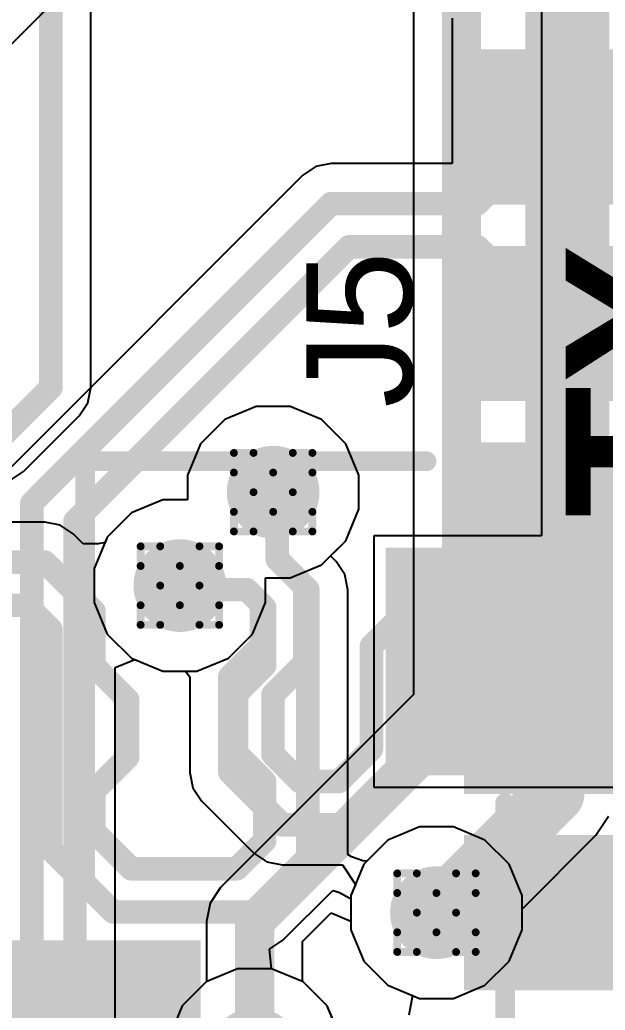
# Model space of a CAD drawing. Header units: inches. Extents: x -6 to 328, y -6 to 90.
# Drawn here: x 31.29 to 35.08, y 7.92 to 14.32 of the extents above; entities that cross this region are included whole.
import ezdxf

# ---------------------------------------------------------------- set-up
doc = ezdxf.new("R2010")
doc.units = ezdxf.units.IN
for name, color, linetype in [('Bottom Layer', 5, 'Continuous'), ('Bottom Paste', 16, 'Continuous'), ('Bottom Solder', 6, 'Continuous'), ('Drill Drawing', 1, 'Continuous'), ('GND', 76, 'Continuous'), ('PWR', 16, 'Continuous'), ('Top Layer', 1, 'Continuous'), ('Top Overlay', 2, 'Continuous'), ('Top Paste', 8, 'Continuous'), ('Top Solder', 216, 'Continuous'), ('Via Holes', 16, 'Continuous')]:
    doc.layers.add(name, color=color, linetype=linetype)
doc.styles.add('Arial', font='', dxfattribs={"height": 0.2})
doc.styles.add('Arial_Bold', font='', dxfattribs={"height": 0.2})
doc.styles.get('Arial').set_extended_font_data('Arial')
doc.styles.get('Arial_Bold').set_extended_font_data('Arial', bold=True)

# ---------------------------------------------------------------- blocks, each defined once
blk = doc.blocks.new('M55_7013242R_B_49')
at = {"layer": 'Bottom Layer'}
for points in [[(1.50499953, 3.29999975), (2.30500047, 3.29999975), (2.30500047, 2.19999941), (1.50499953, 2.19999941)], [(2.77499953, 3.29999975), (3.57500047, 3.29999975), (3.57500047, 2.19999941), (2.77499953, 2.19999941)], [(4.04499953, 3.29999975), (4.84500047, 3.29999975), (4.84500047, 2.19999941), (4.04499953, 2.19999941)], [(5.31499953, 3.29999975), (6.115000469999999, 3.29999975), (6.115000469999999, 2.19999941), (5.31499953, 2.19999941)], [(6.58499953, 3.29999975), (7.385000469999999, 3.29999975), (7.385000469999999, 2.19999941), (6.58499953, 2.19999941)]]:
    blk.add_hatch(color=5, dxfattribs=at).paths.add_polyline_path(points)
at = {"layer": 'Bottom Paste'}
for points in [[(1.50499953, 3.29999975), (2.30500047, 3.29999975), (2.30500047, 2.19999941), (1.50499953, 2.19999941)], [(2.77499953, 3.29999975), (3.57500047, 3.29999975), (3.57500047, 2.19999941), (2.77499953, 2.19999941)], [(4.04499953, 3.29999975), (4.84500047, 3.29999975), (4.84500047, 2.19999941), (4.04499953, 2.19999941)], [(5.31499953, 3.29999975), (6.115000469999999, 3.29999975), (6.115000469999999, 2.19999941), (5.31499953, 2.19999941)], [(6.58499953, 3.29999975), (7.385000469999999, 3.29999975), (7.385000469999999, 2.19999941), (6.58499953, 2.19999941)]]:
    blk.add_hatch(color=16, dxfattribs=at).paths.add_polyline_path(points)
at = {"layer": 'Bottom Solder'}
for points in [[(1.40339953, 3.401599749999999), (2.40660047, 3.401599749999999), (2.40660047, 2.09839941), (1.40339953, 2.09839941)], [(2.67339953, 3.401599749999999), (3.676600469999999, 3.401599749999999), (3.676600469999999, 2.09839941), (2.67339953, 2.09839941)], [(3.94339953, 3.401599749999999), (4.94660047, 3.401599749999999), (4.94660047, 2.09839941), (3.94339953, 2.09839941)], [(5.213399529999999, 3.401599749999999), (6.216600469999999, 3.401599749999999), (6.216600469999999, 2.09839941), (5.213399529999999, 2.09839941)], [(6.48339953, 3.401599749999999), (7.486600469999999, 3.401599749999999), (7.486600469999999, 2.09839941), (6.48339953, 2.09839941)]]:
    blk.add_hatch(color=6, dxfattribs=at).paths.add_polyline_path(points)
blk = doc.blocks.new('HDR1X3_SMD_50')
at = {"layer": 'Top Layer'}
for points in [[(-3.175, 2.90000182), (-1.905, 2.90000182), (-1.905, 0.7000011399999999), (-3.175, 0.7000011399999999)], [(-0.635, -0.6999985999999999), (0.635, -0.6999985999999999), (0.635, -2.89999928), (-0.635, -2.89999928)]]:
    blk.add_hatch(color=1, dxfattribs=at).paths.add_polyline_path(points)
at = {"layer": 'Top Paste'}
for points in [[(-3.175, 2.90000182), (-1.905, 2.90000182), (-1.905, 0.7000011399999999), (-3.175, 0.7000011399999999)], [(-0.635, -0.6999985999999999), (0.635, -0.6999985999999999), (0.635, -2.89999928), (-0.635, -2.89999928)]]:
    blk.add_hatch(color=8, dxfattribs=at).paths.add_polyline_path(points)
at = {"layer": 'Top Solder'}
for points in [[(-3.2766, 3.00160182), (-1.8034, 3.00160182), (-1.8034, 0.59840114), (-3.2766, 0.59840114)], [(-0.7366, -0.5983986), (0.7366, -0.5983986), (0.7366, -3.00159928), (-0.7366, -3.00159928)]]:
    blk.add_hatch(color=216, dxfattribs=at).paths.add_polyline_path(points)
at = {"layer": 'Top Overlay', "const_width": 0.127}
for points in [[(1.524, 1.3716), (-1.6256, 1.3716)], [(-3.835399999999999, -1.3462), (-3.835399999999999, 0.8636)], [(-1.0922, -1.3462), (-3.835399999999999, -1.3462)]]:
    blk.add_lwpolyline(points, dxfattribs=at)
at = {"layer": 'Top Overlay', "const_width": 0.0635}
for points in [[(-1.65735, 1.3716, 1), (-1.59385, 1.3716, 1)], [(-3.86715, 0.8636, 1), (-3.80365, 0.8636, 1)], [(-3.86715, -1.3462, 1), (-3.80365, -1.3462, 1)], [(-3.86715, -1.3462, 1), (-3.80365, -1.3462, 1)], [(-1.12395, -1.3462, 1), (-1.06045, -1.3462, 1)]]:
    blk.add_lwpolyline(points, format="xyb", close=True, dxfattribs=at)

msp = doc.modelspace()

# ---------------------------------------------------------------- hatches: boundary and pattern name
at = {"layer": 'Bottom Layer'}
h = msp.add_hatch(color=5, dxfattribs=at)
edge = h.paths.add_edge_path()
edge.add_arc((32.9325859, 11.2672368), 0.2999994, 0, 360)
h = msp.add_hatch(color=5, dxfattribs=at)
edge = h.paths.add_edge_path()
edge.add_arc((32.32871868, 10.66336958), 0.2999994, 0, 360)
h = msp.add_hatch(color=5, dxfattribs=at)
edge = h.paths.add_edge_path()
edge.add_arc((33.98935544, 8.548497), 0.2999994, 0, 360)
h = msp.add_hatch(color=5, dxfattribs=at)
edge = h.paths.add_edge_path()
edge.add_arc((32.81248454, 7.63222502), 0.2999994, 0, 360)
at = {"layer": 'GND'}
h = msp.add_hatch(color=76, dxfattribs=at)
edge = h.paths.add_edge_path()
edge.add_arc((32.9325859, 11.2672368), 0.2999994, 0, 360)
h = msp.add_hatch(color=76, dxfattribs=at)
edge = h.paths.add_edge_path()
edge.add_arc((32.32871868, 10.66336958), 0.2999994, 0, 360)
h = msp.add_hatch(color=76, dxfattribs=at)
edge = h.paths.add_edge_path()
edge.add_arc((33.98935544, 8.548497), 0.2999994, 0, 360)
h = msp.add_hatch(color=76, dxfattribs=at)
edge = h.paths.add_edge_path()
edge.add_arc((32.81248454, 7.63222502), 0.2999994, 0, 360)
at = {"layer": 'PWR'}
h = msp.add_hatch(color=16, dxfattribs=at)
edge = h.paths.add_edge_path()
edge.add_arc((32.9325859, 11.2672368), 0.2999994, 0, 360)
h = msp.add_hatch(color=16, dxfattribs=at)
edge = h.paths.add_edge_path()
edge.add_arc((32.32871868, 10.66336958), 0.2999994, 0, 360)
h = msp.add_hatch(color=16, dxfattribs=at)
edge = h.paths.add_edge_path()
edge.add_arc((33.98935544, 8.548497), 0.2999994, 0, 360)
h = msp.add_hatch(color=16, dxfattribs=at)
edge = h.paths.add_edge_path()
edge.add_arc((32.81248454, 7.63222502), 0.2999994, 0, 360)
at = {"layer": 'Top Layer'}
h = msp.add_hatch(color=1, dxfattribs=at)
edge = h.paths.add_edge_path()
edge.add_arc((32.9325859, 11.2672368), 0.2999994, 0, 360)
h = msp.add_hatch(color=1, dxfattribs=at)
edge = h.paths.add_edge_path()
edge.add_arc((32.32871868, 10.66336958), 0.2999994, 0, 360)
h = msp.add_hatch(color=1, dxfattribs=at)
edge = h.paths.add_edge_path()
edge.add_arc((33.98935544, 8.548497), 0.2999994, 0, 360)
h = msp.add_hatch(color=1, dxfattribs=at)
edge = h.paths.add_edge_path()
edge.add_arc((32.81248454, 7.63222502), 0.2999994, 0, 360)
at = {"layer": 'Via Holes'}
h = msp.add_hatch(color=7, dxfattribs=at)
edge = h.paths.add_edge_path()
edge.add_arc((32.9325859, 11.2672368), 0.1499997, 0, 360)
h = msp.add_hatch(color=7, dxfattribs=at)
edge = h.paths.add_edge_path()
edge.add_arc((32.32871868, 10.66336958), 0.1499997, 0, 360)
h = msp.add_hatch(color=7, dxfattribs=at)
edge = h.paths.add_edge_path()
edge.add_arc((33.98935544, 8.548497), 0.1499997, 0, 360)

# ---------------------------------------------------------------- linework, layer by layer
at = {"layer": 'Bottom Layer'}
for p, q in [((31.11128906, 14.03787642), (31.6611381, 14.58772546)), ((34.09118658, 14.33329874), (34.09118404, 14.3206978)), ((34.09118404, 14.3206978), (34.09118404, 14.2062962)), ((34.09118404, 14.2062962), (34.09118658, 14.19369526)), ((34.09118658, 14.19369526), (34.09118658, 13.39217286)), ((33.30752038, 13.39217286), (33.20841466, 13.37245992)), ((34.09118658, 13.39217286), (33.30752038, 13.39217286)), ((33.20841466, 13.37245992), (33.12439654, 13.31632084)), ((33.12439654, 13.31632084), (31.22638662, 11.41831092)), ((31.90943072, 10.13324872), (32.03643072, 10.18479294)), ((32.03643072, 10.18479294), (32.21852078, 10.10937018)), ((31.90943072, 6.5522856), (31.90943072, 10.13324872)), ((32.21852078, 10.10937018), (32.3642355, 10.10937018)), ((32.3642355, 10.10937018), (32.39318388, 10.0740972)), ((32.39318388, 10.0740972), (32.39318388, 9.45530494)), ((32.39318388, 9.45530494), (32.41289681999999, 9.35619922)), ((32.41289681999999, 9.35619922), (32.4690359, 9.2721811)), ((32.4690359, 9.2721811), (32.80761536, 8.93360164)), ((32.80761536, 8.93360164), (32.89163348, 8.87746256)), ((32.89163348, 8.87746256), (32.9907392, 8.85774962)), ((32.9907392, 8.85774962), (33.38034218, 8.85774962)), ((33.38034218, 8.85774962), (33.46520104, 8.730747079999999)), ((33.46520104, 8.730747079999999), (33.43535604, 8.6586949)), ((33.43535604, 8.6586949), (33.43535604, 8.4382991)), ((33.43535604, 8.4382991), (33.51969673999999, 8.23468254)), ((33.51969673999999, 8.23468254), (33.67554098, 8.0788383)), ((32.70228664, 8.186224419999999), (32.49867008, 8.10188372)), ((32.92268244, 8.186224419999999), (32.70228664, 8.186224419999999)), ((33.126299, 8.10188372), (32.92268244, 8.186224419999999)), ((32.49867008, 8.10188372), (32.34282584, 7.94603948)), ((33.28214324, 7.94603948), (33.126299, 8.10188372)), ((33.67554098, 8.0788383), (33.83526126, 8.012678919999999)), ((33.83526126, 8.012678919999999), (33.81000096, 7.88567892)), ((32.34282584, 7.94603948), (32.25848514, 7.742422919999999)), ((33.31352494, 7.870276359999999), (33.28214324, 7.94603948))]:
    msp.add_line(p, q, dxfattribs=at)
for points, const_width in [([(34.34518404, 13.30469526), (34.66898578, 13.628497)], 0.1524), ([(34.66898578, 13.628497), (34.81898547999999, 13.628497)], 0.1524), ([(34.34518404, 13.22247292), (34.34518404, 13.30469526)], 0.1524), ([(34.25590812, 13.133197), (34.34518404, 13.22247292)], 0.1524), ([(31.37105486, 11.19673148), (33.30752038, 13.133197)], 0.1524), ([(33.30752038, 13.133197), (34.25590812, 13.133197)], 0.1524), ([(31.65045486, 11.08100146), (33.4232504, 12.853797)], 0.1524), ([(33.4232504, 12.853797), (34.25590812, 12.853797)], 0.1524), ([(34.25590812, 12.853797), (34.34518404, 12.76452108)], 0.1524), ([(34.34518404, 12.68229874), (34.34518404, 12.76452108)], 0.1524), ([(34.34518404, 12.68229874), (34.66898578, 12.358497)], 0.1524), ([(34.66898578, 12.358497), (34.81898547999999, 12.358497)], 0.1524), ([(32.9325859, 11.2672368), (32.95891808, 11.24090462)], 0.1524), ([(31.37105486, 6.16472986), (31.37105486, 11.19673148)], 0.1524), ([(32.95891808, 10.83460114), (32.95891808, 11.24090462)], 0.1524), ([(31.65045486, 6.28045988), (31.65045486, 11.08100146)], 0.1524), ([(34.34518404, 10.76469526), (34.66898578, 11.088497)], 0.1524), ([(34.66898578, 11.088497), (34.81898547999999, 11.088497)], 0.1524), ([(32.95891808, 10.83460114), (33.13672062, 10.6567986)], 0.1524), ([(34.34518404, 10.68247292), (34.34518404, 10.76469526)], 0.1524), ([(32.32871868, 10.66336958), (32.35505086, 10.6370374)], 0.1524), ([(32.35505086, 10.6370374), (32.7613518, 10.6370374)], 0.1524), ([(32.7613518, 10.6370374), (32.85732062, 10.54106858)], 0.1524), ([(33.13672062, 10.1635306), (33.13672062, 10.6567986)], 0.1524), ([(34.25590812, 10.593197), (34.34518404, 10.68247292)], 0.1524), ([(33.56883558, 10.27263884), (33.88939374, 10.593197)], 0.1524), ([(33.88939374, 10.593197), (34.25590812, 10.593197)], 0.1524), ([(32.85732062, 10.27926062), (32.85732062, 10.54106858)], 0.1524), ([(33.84823558, 10.15690882), (34.00512376, 10.313797)], 0.1524), ([(34.00512376, 10.313797), (34.25590812, 10.313797)], 0.1524), ([(34.25590812, 10.313797), (34.34518404, 10.22452108)], 0.1524), ([(32.65215973999999, 10.07409974), (32.85732062, 10.27926062)], 0.1524), ([(33.56883558, 9.607301080000001), (33.56883558, 10.27263884)], 0.1524), ([(34.34518404, 10.14229874), (34.34518404, 10.22452108)], 0.1524), ([(32.93155974, 9.95836972), (33.13672062, 10.1635306)], 0.1524), ([(33.84823558, 9.49157106), (33.84823558, 10.15690882)], 0.1524), ([(34.34518404, 10.14229874), (34.66898578, 9.818496999999999)], 0.1524), ([(32.65215973999999, 9.45530494), (32.65215973999999, 10.07409974)], 0.1524), ([(32.93155974, 9.571034959999999), (32.93155974, 9.95836972)], 0.1524), ([(34.66898578, 9.818496999999999), (34.81898547999999, 9.818496999999999)], 0.1524), ([(33.35765998, 9.396125479999998), (33.56883558, 9.607301080000001)], 0.1524), ([(32.93155974, 9.571034959999999), (33.10646921999999, 9.396125479999998)], 0.1524), ([(33.47338999999999, 9.11672548), (33.84823558, 9.49157106)], 0.1524), ([(32.65215973999999, 9.45530494), (32.9907392, 9.11672548)], 0.1524), ([(33.10646921999999, 9.396125479999998), (33.35765998, 9.396125479999998)], 0.1524), ([(32.9907392, 9.11672548), (33.47338999999999, 9.11672548)], 0.1524), ([(33.98935544, 8.548497), (34.81898547999999, 8.548497)], 0.3809999999999999)]:
    msp.add_lwpolyline(points, dxfattribs=dict(at, const_width=const_width))
for points, const_width in [([(34.63088578, 13.628497, 1), (34.70708578, 13.628497, 1)], 0.0762), ([(34.63088578, 13.628497, 1), (34.70708578, 13.628497, 1)], 0.0762), ([(34.78088547999999, 13.628497, 1), (34.85708548, 13.628497, 1)], 0.0762), ([(34.30708404, 13.30469526, 1), (34.38328403999999, 13.30469526, 1)], 0.0762), ([(34.30708404, 13.30469526, 1), (34.38328403999999, 13.30469526, 1)], 0.0762), ([(34.30708404, 13.22247292, 1), (34.38328403999999, 13.22247292, 1)], 0.0762), ([(34.30708404, 13.22247292, 1), (34.38328403999999, 13.22247292, 1)], 0.0762), ([(33.26942038, 13.133197, 1), (33.34562037999999, 13.133197, 1)], 0.0762), ([(33.26942038, 13.133197, 1), (33.34562037999999, 13.133197, 1)], 0.0762), ([(34.21780811999999, 13.133197, 1), (34.29400812, 13.133197, 1)], 0.0762), ([(34.21780811999999, 13.133197, 1), (34.29400812, 13.133197, 1)], 0.0762), ([(33.3851504, 12.853797, 1), (33.4613504, 12.853797, 1)], 0.0762), ([(33.3851504, 12.853797, 1), (33.4613504, 12.853797, 1)], 0.0762), ([(34.21780811999999, 12.853797, 1), (34.29400812, 12.853797, 1)], 0.0762), ([(34.21780811999999, 12.853797, 1), (34.29400812, 12.853797, 1)], 0.0762), ([(34.30708404, 12.76452108, 1), (34.38328403999999, 12.76452108, 1)], 0.0762), ([(34.30708404, 12.76452108, 1), (34.38328403999999, 12.76452108, 1)], 0.0762), ([(34.30708404, 12.68229874, 1), (34.38328403999999, 12.68229874, 1)], 0.0762), ([(34.30708404, 12.68229874, 1), (34.38328403999999, 12.68229874, 1)], 0.0762), ([(34.63088578, 12.358497, 1), (34.70708578, 12.358497, 1)], 0.0762), ([(34.63088578, 12.358497, 1), (34.70708578, 12.358497, 1)], 0.0762), ([(34.78088547999999, 12.358497, 1), (34.85708548, 12.358497, 1)], 0.0762), ([(32.89448589999999, 11.2672368, 1), (32.9706859, 11.2672368, 1)], 0.0762), ([(31.33295486, 11.19673148, 1), (31.40915486, 11.19673148, 1)], 0.0762), ([(31.33295486, 11.19673148, 1), (31.40915486, 11.19673148, 1)], 0.0762), ([(32.92081808, 11.24090462, 1), (32.99701808, 11.24090462, 1)], 0.0762), ([(32.92081808, 11.24090462, 1), (32.99701808, 11.24090462, 1)], 0.0762), ([(31.61235486, 11.08100146, 1), (31.68855486, 11.08100146, 1)], 0.0762), ([(31.61235486, 11.08100146, 1), (31.68855486, 11.08100146, 1)], 0.0762), ([(34.63088578, 11.088497, 1), (34.70708578, 11.088497, 1)], 0.0762), ([(34.63088578, 11.088497, 1), (34.70708578, 11.088497, 1)], 0.0762), ([(34.78088547999999, 11.088497, 1), (34.85708548, 11.088497, 1)], 0.0762), ([(32.92081808, 10.83460114, 1), (32.99701808, 10.83460114, 1)], 0.0762), ([(32.92081808, 10.83460114, 1), (32.99701808, 10.83460114, 1)], 0.0762), ([(34.30708404, 10.76469526, 1), (34.38328403999999, 10.76469526, 1)], 0.0762), ([(34.30708404, 10.76469526, 1), (34.38328403999999, 10.76469526, 1)], 0.0762), ([(32.29061867999999, 10.66336958, 1), (32.36681868, 10.66336958, 1)], 0.0762), ([(32.31695086, 10.6370374, 1), (32.39315086, 10.6370374, 1)], 0.0762), ([(32.31695086, 10.6370374, 1), (32.39315086, 10.6370374, 1)], 0.0762), ([(32.7232518, 10.6370374, 1), (32.7994518, 10.6370374, 1)], 0.0762), ([(32.7232518, 10.6370374, 1), (32.7994518, 10.6370374, 1)], 0.0762), ([(33.09862062, 10.6567986, 1), (33.17482062, 10.6567986, 1)], 0.0762), ([(33.09862062, 10.6567986, 1), (33.17482062, 10.6567986, 1)], 0.0762), ([(34.30708404, 10.68247292, 1), (34.38328403999999, 10.68247292, 1)], 0.0762), ([(34.30708404, 10.68247292, 1), (34.38328403999999, 10.68247292, 1)], 0.0762), ([(33.85129374, 10.593197, 1), (33.92749374, 10.593197, 1)], 0.0762), ([(33.85129374, 10.593197, 1), (33.92749374, 10.593197, 1)], 0.0762), ([(34.21780811999999, 10.593197, 1), (34.29400812, 10.593197, 1)], 0.0762), ([(34.21780811999999, 10.593197, 1), (34.29400812, 10.593197, 1)], 0.0762), ([(32.81922062, 10.54106858, 1), (32.89542062, 10.54106858, 1)], 0.0762), ([(32.81922062, 10.54106858, 1), (32.89542062, 10.54106858, 1)], 0.0762), ([(33.96702376, 10.313797, 1), (34.04322376, 10.313797, 1)], 0.0762), ([(33.96702376, 10.313797, 1), (34.04322376, 10.313797, 1)], 0.0762), ([(34.21780811999999, 10.313797, 1), (34.29400812, 10.313797, 1)], 0.0762), ([(34.21780811999999, 10.313797, 1), (34.29400812, 10.313797, 1)], 0.0762), ([(32.81922062, 10.27926062, 1), (32.89542062, 10.27926062, 1)], 0.0762), ([(32.81922062, 10.27926062, 1), (32.89542062, 10.27926062, 1)], 0.0762), ([(33.53073558, 10.27263884, 1), (33.60693558, 10.27263884, 1)], 0.0762), ([(33.53073558, 10.27263884, 1), (33.60693558, 10.27263884, 1)], 0.0762), ([(34.30708404, 10.22452108, 1), (34.38328403999999, 10.22452108, 1)], 0.0762), ([(34.30708404, 10.22452108, 1), (34.38328403999999, 10.22452108, 1)], 0.0762), ([(33.09862062, 10.1635306, 1), (33.17482062, 10.1635306, 1)], 0.0762), ([(33.09862062, 10.1635306, 1), (33.17482062, 10.1635306, 1)], 0.0762), ([(33.81013558, 10.15690882, 1), (33.88633557999999, 10.15690882, 1)], 0.0762), ([(33.81013558, 10.15690882, 1), (33.88633557999999, 10.15690882, 1)], 0.0762), ([(34.30708404, 10.14229874, 1), (34.38328403999999, 10.14229874, 1)], 0.0762), ([(34.30708404, 10.14229874, 1), (34.38328403999999, 10.14229874, 1)], 0.0762), ([(32.61405973999999, 10.07409974, 1), (32.69025974, 10.07409974, 1)], 0.0762), ([(32.61405973999999, 10.07409974, 1), (32.69025974, 10.07409974, 1)], 0.0762), ([(32.89345974, 9.95836972, 1), (32.96965974, 9.95836972, 1)], 0.0762), ([(32.89345974, 9.95836972, 1), (32.96965974, 9.95836972, 1)], 0.0762), ([(34.63088578, 9.818496999999999, 1), (34.70708578, 9.818496999999999, 1)], 0.0762), ([(34.63088578, 9.818496999999999, 1), (34.70708578, 9.818496999999999, 1)], 0.0762), ([(34.78088547999999, 9.818496999999999, 1), (34.85708548, 9.818496999999999, 1)], 0.0762), ([(33.53073558, 9.607301080000001, 1), (33.60693558, 9.607301080000001, 1)], 0.0762), ([(33.53073558, 9.607301080000001, 1), (33.60693558, 9.607301080000001, 1)], 0.0762), ([(32.89345974, 9.571034959999999, 1), (32.96965974, 9.571034959999999, 1)], 0.0762), ([(32.89345974, 9.571034959999999, 1), (32.96965974, 9.571034959999999, 1)], 0.0762), ([(33.81013558, 9.49157106, 1), (33.88633557999999, 9.49157106, 1)], 0.0762), ([(33.81013558, 9.49157106, 1), (33.88633557999999, 9.49157106, 1)], 0.0762), ([(32.61405973999999, 9.45530494, 1), (32.69025974, 9.45530494, 1)], 0.0762), ([(32.61405973999999, 9.45530494, 1), (32.69025974, 9.45530494, 1)], 0.0762), ([(33.06836921999999, 9.396125479999998, 1), (33.14456922, 9.396125479999998, 1)], 0.0762), ([(33.06836921999999, 9.396125479999998, 1), (33.14456922, 9.396125479999998, 1)], 0.0762), ([(33.31955997999999, 9.396125479999998, 1), (33.39575998, 9.396125479999998, 1)], 0.0762), ([(33.31955997999999, 9.396125479999998, 1), (33.39575998, 9.396125479999998, 1)], 0.0762), ([(32.9526392, 9.11672548, 1), (33.0288392, 9.11672548, 1)], 0.0762), ([(32.9526392, 9.11672548, 1), (33.0288392, 9.11672548, 1)], 0.0762), ([(33.43528999999999, 9.11672548, 1), (33.51149, 9.11672548, 1)], 0.0762), ([(33.43528999999999, 9.11672548, 1), (33.51149, 9.11672548, 1)], 0.0762), ([(33.89410544, 8.548497, 1), (34.08460544, 8.548497, 1)], 0.1905), ([(34.72373548, 8.548497, 1), (34.91423547999999, 8.548497, 1)], 0.1905)]:
    msp.add_lwpolyline(points, format="xyb", close=True, dxfattribs=dict(at, const_width=const_width))
at = {"layer": 'Drill Drawing', "const_width": 0.0508}
for points in [[(32.67858589999999, 11.3942368), (32.67858589999999, 11.5212368)], [(32.67858589999999, 11.5212368), (32.8055859, 11.5212368)], [(32.8055859, 11.5212368), (32.9325859, 11.3942368)], [(32.9325859, 11.3942368), (33.0595859, 11.5212368)], [(33.0595859, 11.5212368), (33.1865859, 11.5212368)], [(33.1865859, 11.3942368), (33.1865859, 11.5212368)], [(32.67858589999999, 11.3942368), (32.8055859, 11.2672368)], [(33.0595859, 11.2672368), (33.1865859, 11.3942368)], [(32.67858589999999, 11.1402368), (32.8055859, 11.2672368)], [(33.0595859, 11.2672368), (33.1865859, 11.1402368)], [(32.67858589999999, 11.0132368), (32.67858589999999, 11.1402368)], [(32.8055859, 11.0132368), (32.9325859, 11.1402368)], [(32.9325859, 11.1402368), (33.0595859, 11.0132368)], [(33.1865859, 11.0132368), (33.1865859, 11.1402368)], [(32.67858589999999, 11.0132368), (32.8055859, 11.0132368)], [(33.0595859, 11.0132368), (33.1865859, 11.0132368)], [(32.07471868, 10.79036958), (32.07471868, 10.91736958)], [(32.07471868, 10.91736958), (32.20171868, 10.91736958)], [(32.20171868, 10.91736958), (32.32871868, 10.79036958)], [(32.32871868, 10.79036958), (32.45571868, 10.91736958)], [(32.45571868, 10.91736958), (32.58271868, 10.91736958)], [(32.58271868, 10.79036958), (32.58271868, 10.91736958)], [(32.07471868, 10.79036958), (32.20171868, 10.66336958)], [(32.45571868, 10.66336958), (32.58271868, 10.79036958)], [(32.07471868, 10.53636958), (32.20171868, 10.66336958)], [(32.45571868, 10.66336958), (32.58271868, 10.53636958)], [(32.07471868, 10.40936958), (32.07471868, 10.53636958)], [(32.20171868, 10.40936958), (32.32871868, 10.53636958)], [(32.32871868, 10.53636958), (32.45571868, 10.40936958)], [(32.58271868, 10.40936958), (32.58271868, 10.53636958)], [(32.07471868, 10.40936958), (32.20171868, 10.40936958)], [(32.45571868, 10.40936958), (32.58271868, 10.40936958)], [(33.73535544, 8.675497), (33.73535544, 8.802496999999999)], [(33.73535544, 8.802496999999999), (33.86235544, 8.802496999999999)], [(33.86235544, 8.802496999999999), (33.98935544, 8.675497)], [(33.98935544, 8.675497), (34.11635544, 8.802496999999999)], [(34.11635544, 8.802496999999999), (34.24335543999999, 8.802496999999999)], [(34.24335543999999, 8.675497), (34.24335543999999, 8.802496999999999)], [(33.73535544, 8.675497), (33.86235544, 8.548497)], [(34.11635544, 8.548497), (34.24335543999999, 8.675497)], [(33.73535544, 8.421496999999999), (33.86235544, 8.548497)], [(34.11635544, 8.548497), (34.24335543999999, 8.421496999999999)], [(33.73535544, 8.294497), (33.73535544, 8.421496999999999)], [(33.86235544, 8.294497), (33.98935544, 8.421496999999999)], [(33.98935544, 8.421496999999999), (34.11635544, 8.294497)], [(34.24335543999999, 8.294497), (34.24335543999999, 8.421496999999999)], [(33.73535544, 8.294497), (33.86235544, 8.294497)], [(34.11635544, 8.294497), (34.24335543999999, 8.294497)]]:
    msp.add_lwpolyline(points, dxfattribs=at)
at = {"layer": 'Drill Drawing', "const_width": 0.0254}
for points in [[(32.6658859, 11.5212368, 1), (32.6912859, 11.5212368, 1)], [(32.6658859, 11.5212368, 1), (32.6912859, 11.5212368, 1)], [(32.7928859, 11.5212368, 1), (32.8182859, 11.5212368, 1)], [(32.7928859, 11.5212368, 1), (32.8182859, 11.5212368, 1)], [(33.04688589999999, 11.5212368, 1), (33.0722859, 11.5212368, 1)], [(33.04688589999999, 11.5212368, 1), (33.0722859, 11.5212368, 1)], [(33.1738859, 11.5212368, 1), (33.19928589999999, 11.5212368, 1)], [(33.1738859, 11.5212368, 1), (33.19928589999999, 11.5212368, 1)], [(32.6658859, 11.3942368, 1), (32.6912859, 11.3942368, 1)], [(32.6658859, 11.3942368, 1), (32.6912859, 11.3942368, 1)], [(32.9198859, 11.3942368, 1), (32.94528589999999, 11.3942368, 1)], [(32.9198859, 11.3942368, 1), (32.94528589999999, 11.3942368, 1)], [(33.1738859, 11.3942368, 1), (33.19928589999999, 11.3942368, 1)], [(33.1738859, 11.3942368, 1), (33.19928589999999, 11.3942368, 1)], [(32.7928859, 11.2672368, 1), (32.8182859, 11.2672368, 1)], [(32.7928859, 11.2672368, 1), (32.8182859, 11.2672368, 1)], [(33.04688589999999, 11.2672368, 1), (33.0722859, 11.2672368, 1)], [(33.04688589999999, 11.2672368, 1), (33.0722859, 11.2672368, 1)], [(32.6658859, 11.1402368, 1), (32.6912859, 11.1402368, 1)], [(32.6658859, 11.1402368, 1), (32.6912859, 11.1402368, 1)], [(32.9198859, 11.1402368, 1), (32.94528589999999, 11.1402368, 1)], [(32.9198859, 11.1402368, 1), (32.94528589999999, 11.1402368, 1)], [(33.1738859, 11.1402368, 1), (33.19928589999999, 11.1402368, 1)], [(33.1738859, 11.1402368, 1), (33.19928589999999, 11.1402368, 1)], [(32.6658859, 11.0132368, 1), (32.6912859, 11.0132368, 1)], [(32.6658859, 11.0132368, 1), (32.6912859, 11.0132368, 1)], [(32.7928859, 11.0132368, 1), (32.8182859, 11.0132368, 1)], [(32.7928859, 11.0132368, 1), (32.8182859, 11.0132368, 1)], [(33.04688589999999, 11.0132368, 1), (33.0722859, 11.0132368, 1)], [(33.04688589999999, 11.0132368, 1), (33.0722859, 11.0132368, 1)], [(33.1738859, 11.0132368, 1), (33.19928589999999, 11.0132368, 1)], [(33.1738859, 11.0132368, 1), (33.19928589999999, 11.0132368, 1)], [(32.06201868, 10.91736958, 1), (32.08741868, 10.91736958, 1)], [(32.06201868, 10.91736958, 1), (32.08741868, 10.91736958, 1)], [(32.18901868, 10.91736958, 1), (32.21441868, 10.91736958, 1)], [(32.18901868, 10.91736958, 1), (32.21441868, 10.91736958, 1)], [(32.44301867999999, 10.91736958, 1), (32.46841868, 10.91736958, 1)], [(32.44301867999999, 10.91736958, 1), (32.46841868, 10.91736958, 1)], [(32.57001868, 10.91736958, 1), (32.59541867999999, 10.91736958, 1)], [(32.57001868, 10.91736958, 1), (32.59541867999999, 10.91736958, 1)], [(32.06201868, 10.79036958, 1), (32.08741868, 10.79036958, 1)], [(32.06201868, 10.79036958, 1), (32.08741868, 10.79036958, 1)], [(32.31601868, 10.79036958, 1), (32.34141868, 10.79036958, 1)], [(32.31601868, 10.79036958, 1), (32.34141868, 10.79036958, 1)], [(32.57001868, 10.79036958, 1), (32.59541867999999, 10.79036958, 1)], [(32.57001868, 10.79036958, 1), (32.59541867999999, 10.79036958, 1)], [(32.18901868, 10.66336958, 1), (32.21441868, 10.66336958, 1)], [(32.18901868, 10.66336958, 1), (32.21441868, 10.66336958, 1)], [(32.44301867999999, 10.66336958, 1), (32.46841868, 10.66336958, 1)], [(32.44301867999999, 10.66336958, 1), (32.46841868, 10.66336958, 1)], [(32.06201868, 10.53636958, 1), (32.08741868, 10.53636958, 1)], [(32.06201868, 10.53636958, 1), (32.08741868, 10.53636958, 1)], [(32.31601868, 10.53636958, 1), (32.34141868, 10.53636958, 1)], [(32.31601868, 10.53636958, 1), (32.34141868, 10.53636958, 1)], [(32.57001868, 10.53636958, 1), (32.59541867999999, 10.53636958, 1)], [(32.57001868, 10.53636958, 1), (32.59541867999999, 10.53636958, 1)], [(32.06201868, 10.40936958, 1), (32.08741868, 10.40936958, 1)], [(32.06201868, 10.40936958, 1), (32.08741868, 10.40936958, 1)], [(32.18901868, 10.40936958, 1), (32.21441868, 10.40936958, 1)], [(32.18901868, 10.40936958, 1), (32.21441868, 10.40936958, 1)], [(32.44301867999999, 10.40936958, 1), (32.46841868, 10.40936958, 1)], [(32.44301867999999, 10.40936958, 1), (32.46841868, 10.40936958, 1)], [(32.57001868, 10.40936958, 1), (32.59541867999999, 10.40936958, 1)], [(32.57001868, 10.40936958, 1), (32.59541867999999, 10.40936958, 1)], [(33.72265544, 8.802496999999999, 1), (33.74805544, 8.802496999999999, 1)], [(33.72265544, 8.802496999999999, 1), (33.74805544, 8.802496999999999, 1)], [(33.84965544, 8.802496999999999, 1), (33.87505544, 8.802496999999999, 1)], [(33.84965544, 8.802496999999999, 1), (33.87505544, 8.802496999999999, 1)], [(34.10365544, 8.802496999999999, 1), (34.12905543999999, 8.802496999999999, 1)], [(34.10365544, 8.802496999999999, 1), (34.12905543999999, 8.802496999999999, 1)], [(34.23065544, 8.802496999999999, 1), (34.25605544, 8.802496999999999, 1)], [(34.23065544, 8.802496999999999, 1), (34.25605544, 8.802496999999999, 1)], [(33.72265544, 8.675497, 1), (33.74805544, 8.675497, 1)], [(33.72265544, 8.675497, 1), (33.74805544, 8.675497, 1)], [(33.97665543999999, 8.675497, 1), (34.00205544, 8.675497, 1)], [(33.97665543999999, 8.675497, 1), (34.00205544, 8.675497, 1)], [(34.23065544, 8.675497, 1), (34.25605544, 8.675497, 1)], [(34.23065544, 8.675497, 1), (34.25605544, 8.675497, 1)], [(33.84965544, 8.548497, 1), (33.87505544, 8.548497, 1)], [(33.84965544, 8.548497, 1), (33.87505544, 8.548497, 1)], [(34.10365544, 8.548497, 1), (34.12905543999999, 8.548497, 1)], [(34.10365544, 8.548497, 1), (34.12905543999999, 8.548497, 1)], [(33.72265544, 8.421496999999999, 1), (33.74805544, 8.421496999999999, 1)], [(33.72265544, 8.421496999999999, 1), (33.74805544, 8.421496999999999, 1)], [(33.97665543999999, 8.421496999999999, 1), (34.00205544, 8.421496999999999, 1)], [(33.97665543999999, 8.421496999999999, 1), (34.00205544, 8.421496999999999, 1)], [(34.23065544, 8.421496999999999, 1), (34.25605544, 8.421496999999999, 1)], [(34.23065544, 8.421496999999999, 1), (34.25605544, 8.421496999999999, 1)], [(33.72265544, 8.294497, 1), (33.74805544, 8.294497, 1)], [(33.72265544, 8.294497, 1), (33.74805544, 8.294497, 1)], [(33.84965544, 8.294497, 1), (33.87505544, 8.294497, 1)], [(33.84965544, 8.294497, 1), (33.87505544, 8.294497, 1)], [(34.10365544, 8.294497, 1), (34.12905543999999, 8.294497, 1)], [(34.10365544, 8.294497, 1), (34.12905543999999, 8.294497, 1)], [(34.23065544, 8.294497, 1), (34.25605544, 8.294497, 1)], [(34.23065544, 8.294497, 1), (34.25605544, 8.294497, 1)]]:
    msp.add_lwpolyline(points, format="xyb", close=True, dxfattribs=at)
at = {"layer": 'GND'}
for p, q in [((32.822388, 11.8212362), (32.61877144, 11.7368955)), ((33.0427838, 11.8212362), (32.822388, 11.8212362)), ((33.24640036, 11.7368955), (33.0427838, 11.8212362)), ((32.61877144, 11.7368955), (32.4629272, 11.58105126)), ((33.4022446, 11.58105126), (33.24640036, 11.7368955)), ((32.4629272, 11.58105126), (32.3785865, 11.3774347)), ((33.48658529999999, 11.3774347), (33.4022446, 11.58105126)), ((32.3785865, 11.3774347), (32.3785865, 11.21736898)), ((33.48658529999999, 11.1570389), (33.48658529999999, 11.3774347)), ((32.21852078, 11.21736898), (32.01490422, 11.13302828)), ((32.3785865, 11.21736898), (32.21852078, 11.21736898)), ((33.4022446, 10.95342234), (33.48658529999999, 11.1570389)), ((32.01490422, 11.13302828), (31.85905998, 10.97718404)), ((31.85905998, 10.97718404), (31.77471928, 10.77356748)), ((33.24640036, 10.7975781), (33.4022446, 10.95342234)), ((31.77471928, 10.77356748), (31.77471928, 10.55317168)), ((33.0427838, 10.7132374), (33.24640036, 10.7975781)), ((32.88271808, 10.55317168), (32.88271808, 10.7132374)), ((32.88271808, 10.7132374), (33.0427838, 10.7132374)), ((31.77471928, 10.55317168), (31.85905998, 10.34955512)), ((32.79837738, 10.34955512), (32.88271808, 10.55317168)), ((31.85905998, 10.34955512), (32.01490422, 10.19371088)), ((32.64253314, 10.19371088), (32.79837738, 10.34955512)), ((32.01490422, 10.19371088), (32.21852078, 10.10937018)), ((32.43891658, 10.10937018), (32.64253314, 10.19371088)), ((32.21852078, 10.10937018), (32.43891658, 10.10937018)), ((33.87915754, 9.1024964), (33.67554098, 9.0181557)), ((34.09955333999999, 9.1024964), (33.87915754, 9.1024964)), ((34.3031699, 9.0181557), (34.09955333999999, 9.1024964)), ((33.67554098, 9.0181557), (33.51969673999999, 8.862311459999999)), ((34.45901414, 8.862311459999999), (34.3031699, 9.0181557)), ((33.51969673999999, 8.862311459999999), (33.43535604, 8.6586949)), ((34.54335484, 8.6586949), (34.45901414, 8.862311459999999)), ((33.43535604, 8.6586949), (33.43535604, 8.4382991)), ((34.54335484, 8.4382991), (34.54335484, 8.6586949)), ((33.43535604, 8.4382991), (33.51969673999999, 8.23468254)), ((34.45901414, 8.23468254), (34.54335484, 8.4382991)), ((33.51969673999999, 8.23468254), (33.67554098, 8.0788383)), ((34.3031699, 8.0788383), (34.45901414, 8.23468254)), ((32.70228664, 8.186224419999999), (32.49867008, 8.10188372)), ((32.92268244, 8.186224419999999), (32.70228664, 8.186224419999999)), ((33.126299, 8.10188372), (32.92268244, 8.186224419999999)), ((32.49867008, 8.10188372), (32.34282584, 7.94603948)), ((33.28214324, 7.94603948), (33.126299, 8.10188372)), ((33.67554098, 8.0788383), (33.87915754, 7.9944976)), ((34.09955333999999, 7.9944976), (34.3031699, 8.0788383)), ((32.34282584, 7.94603948), (32.25848514, 7.742422919999999)), ((33.34620458, 7.79138142), (33.28214324, 7.94603948)), ((33.87915754, 7.9944976), (34.09955333999999, 7.9944976))]:
    msp.add_line(p, q, dxfattribs=at)
at = {"layer": 'PWR'}
for p, q in [((33.84101436, 15.62048692), (33.84101436, 9.9588447)), ((32.822388, 11.8212362), (32.61877144, 11.7368955)), ((33.0427838, 11.8212362), (32.822388, 11.8212362)), ((33.24640036, 11.7368955), (33.0427838, 11.8212362)), ((32.61877144, 11.7368955), (32.4629272, 11.58105126)), ((33.4022446, 11.58105126), (33.24640036, 11.7368955)), ((32.4629272, 11.58105126), (32.3785865, 11.3774347)), ((33.48658529999999, 11.3774347), (33.4022446, 11.58105126)), ((32.3785865, 11.3774347), (32.3785865, 11.21736898)), ((33.48658529999999, 11.1570389), (33.48658529999999, 11.3774347)), ((32.21852078, 11.21736898), (32.01490422, 11.13302828)), ((32.3785865, 11.21736898), (32.21852078, 11.21736898)), ((33.4022446, 10.95342234), (33.48658529999999, 11.1570389)), ((32.01490422, 11.13302828), (31.85905998, 10.97718404)), ((31.85905998, 10.97718404), (31.77471928, 10.77356748)), ((33.24640036, 10.7975781), (33.4022446, 10.95342234)), ((31.77471928, 10.77356748), (31.77471928, 10.55317168)), ((33.0427838, 10.7132374), (33.24640036, 10.7975781)), ((32.88271808, 10.55317168), (32.88271808, 10.7132374)), ((32.88271808, 10.7132374), (33.0427838, 10.7132374)), ((31.77471928, 10.55317168), (31.85905998, 10.34955512)), ((32.79837738, 10.34955512), (32.88271808, 10.55317168)), ((31.85905998, 10.34955512), (32.01490422, 10.19371088)), ((32.64253314, 10.19371088), (32.79837738, 10.34955512)), ((32.01490422, 10.19371088), (32.21852078, 10.10937018)), ((32.43891658, 10.10937018), (32.64253314, 10.19371088)), ((32.21852078, 10.10937018), (32.43891658, 10.10937018)), ((33.84101436, 9.9588447), (32.59273644, 8.71056678)), ((35.02158096, 9.0496644), (35.10298288, 9.17149042)), ((34.54335484, 8.571438279999999), (35.02158096, 9.0496644)), ((32.59273644, 8.71056678), (32.52536801999999, 8.60974656)), ((32.52536801999999, 8.60974656), (32.501713, 8.490818679999999)), ((33.12325608, 8.36209402), (33.30835604, 8.54719398)), ((33.30835604, 8.54719398), (33.43535604, 8.49458804)), ((34.54335484, 8.4382991), (34.54335484, 8.571438279999999)), ((32.501713, 8.490818679999999), (32.501713, 8.10314356)), ((33.43535604, 8.49458804), (33.43535604, 8.4382991)), ((33.43535604, 8.4382991), (33.51969673999999, 8.23468254)), ((34.45901414, 8.23468254), (34.54335484, 8.4382991)), ((33.12325608, 8.10314356), (33.12325608, 8.36209402)), ((33.51969673999999, 8.23468254), (33.67554098, 8.0788383)), ((34.3031699, 8.0788383), (34.45901414, 8.23468254)), ((32.49867008, 8.10188372), (32.34282584, 7.94603948)), ((32.501713, 8.10314356), (32.49867008, 8.10188372)), ((33.126299, 8.10188372), (33.12325608, 8.10314356)), ((33.28214324, 7.94603948), (33.126299, 8.10188372)), ((33.67554098, 8.0788383), (33.87915754, 7.9944976)), ((34.09955333999999, 7.9944976), (34.3031699, 8.0788383)), ((32.34282584, 7.94603948), (32.25848514, 7.742422919999999)), ((33.36648393999999, 7.742422919999999), (33.28214324, 7.94603948)), ((33.87915754, 7.9944976), (34.09955333999999, 7.9944976))]:
    msp.add_line(p, q, dxfattribs=at)
for points, const_width in [([(34.7560519, 9.31519346), (34.7560519, 19.47511472)], 0.3809999999999999), ([(34.1517859, 9.830120039999999), (34.1517859, 19.49683426)], 0.254), ([(32.81248454, 8.490818679999999), (34.1517859, 9.830120039999999)], 0.254), ([(33.98935544, 8.548497), (34.7560519, 9.31519346)], 0.3809999999999999), ([(32.81248454, 7.63222502), (32.81248454, 8.490818679999999)], 0.254)]:
    msp.add_lwpolyline(points, dxfattribs=dict(at, const_width=const_width))
for points, const_width in [([(34.0882859, 9.830120039999999, 1), (34.2152859, 9.830120039999999, 1)], 0.127), ([(34.0882859, 9.830120039999999, 1), (34.2152859, 9.830120039999999, 1)], 0.127), ([(34.6608019, 9.31519346, 1), (34.8513019, 9.31519346, 1)], 0.1905), ([(34.6608019, 9.31519346, 1), (34.8513019, 9.31519346, 1)], 0.1905), ([(33.89410544, 8.548497, 1), (34.08460544, 8.548497, 1)], 0.1905), ([(32.74898454, 8.490818679999999, 1), (32.87598454, 8.490818679999999, 1)], 0.127), ([(32.74898454, 8.490818679999999, 1), (32.87598454, 8.490818679999999, 1)], 0.127)]:
    msp.add_lwpolyline(points, format="xyb", close=True, dxfattribs=dict(at, const_width=const_width))
at = {"layer": 'Top Layer'}
for p, q in [((31.75295656, 11.94324764), (31.75295656, 22.29666864)), ((34.66996876, 19.9361552), (34.66996876, 10.98502502)), ((31.73324362, 11.84414192), (31.75295656, 11.94324764)), ((31.67710453999999, 11.7601238), (31.73324362, 11.84414192)), ((32.822388, 11.8212362), (32.61877144, 11.7368955)), ((33.0427838, 11.8212362), (32.822388, 11.8212362)), ((33.24640036, 11.7368955), (33.0427838, 11.8212362)), ((31.3176539, 11.40067316), (31.67710453999999, 11.7601238)), ((32.61877144, 11.7368955), (32.4629272, 11.58105126)), ((33.4022446, 11.58105126), (33.24640036, 11.7368955)), ((32.4629272, 11.58105126), (32.3785865, 11.3774347)), ((33.48658529999999, 11.3774347), (33.4022446, 11.58105126)), ((31.23363578, 11.34453408), (31.3176539, 11.40067316)), ((32.3785865, 11.3774347), (32.3785865, 11.21736898)), ((33.48658529999999, 11.1570389), (33.48658529999999, 11.3774347)), ((32.21852078, 11.21736898), (32.01490422, 11.13302828)), ((32.3785865, 11.21736898), (32.21852078, 11.21736898)), ((33.4022446, 10.95342234), (33.48658529999999, 11.1570389)), ((32.01490422, 11.13302828), (31.85905998, 10.97718404)), ((31.45495106, 11.07416886), (31.17201538, 11.07416886)), ((31.55405678, 11.05445592), (31.45495106, 11.07416886)), ((31.6380749, 10.99831684), (31.55405678, 11.05445592)), ((31.70332242, 10.93306932), (31.6380749, 10.99831684)), ((31.85905998, 10.97718404), (31.84429242, 10.94153006)), ((33.30429458, 10.85547232), (33.4022446, 10.95342234)), ((34.66996876, 10.98502502), (33.58380888, 10.98502502)), ((33.58380888, 10.98502502), (33.58380888, 9.35942502)), ((31.79911852, 10.93243686), (31.70332242, 10.93306932)), ((31.84429242, 10.94153006), (31.79911852, 10.93243686)), ((33.34013651999999, 10.81963038), (33.30429458, 10.85547232)), ((33.3962756, 10.73561226), (33.34013651999999, 10.81963038)), ((33.41598854, 10.63650654), (33.3962756, 10.73561226)), ((33.41598854, 9.87251518), (33.41598854, 10.63650654)), ((33.41599108, 9.87250248), (33.41598854, 9.87251518)), ((33.41599108, 8.92454146), (33.41599108, 9.87250248)), ((33.58380888, 9.35942502), (36.13940956, 9.35942502)), ((33.87915754, 9.1024964), (33.67554098, 9.0181557)), ((34.09955333999999, 9.1024964), (33.87915754, 9.1024964)), ((34.3031699, 9.0181557), (34.09955333999999, 9.1024964)), ((33.67554098, 9.0181557), (33.538795, 8.88140972)), ((34.45901414, 8.862311459999999), (34.3031699, 9.0181557)), ((33.43971722, 8.910304759999999), (33.41599108, 8.92454146)), ((33.51334165999999, 8.8847168), (33.43971722, 8.910304759999999)), ((33.538795, 8.88140972), (33.51334165999999, 8.8847168)), ((34.54335484, 8.6586949), (34.45901414, 8.862311459999999)), ((32.99560838, 8.36970132), (33.31802328, 8.692116219999999)), ((33.31802328, 8.692116219999999), (33.35840928, 8.68061002)), ((33.35840928, 8.68061002), (33.43235122, 8.63918262)), ((34.54335484, 8.4382991), (34.54335484, 8.6586949)), ((33.43235122, 8.63918262), (33.43535604, 8.6367366)), ((33.43535604, 8.6367366), (33.43535604, 8.4382991)), ((33.43535604, 8.4382991), (33.51969673999999, 8.23468254)), ((34.45901414, 8.23468254), (34.54335484, 8.4382991)), ((32.91159026, 8.31356224), (32.99560838, 8.36970132)), ((32.90989354, 8.31322442), (32.91159026, 8.31356224)), ((32.9224005, 8.186224419999999), (32.90989354, 8.31322442)), ((33.51969673999999, 8.23468254), (33.67554098, 8.0788383)), ((34.3031699, 8.0788383), (34.45901414, 8.23468254)), ((32.92268244, 8.186224419999999), (32.9224005, 8.186224419999999)), ((33.126299, 8.10188372), (32.92268244, 8.186224419999999)), ((33.28214324, 7.94603948), (33.126299, 8.10188372)), ((33.67554098, 8.0788383), (33.87915754, 7.9944976)), ((34.09955333999999, 7.9944976), (34.3031699, 8.0788383)), ((33.34620458, 7.79138142), (33.28214324, 7.94603948)), ((33.87915754, 7.9944976), (34.09955333999999, 7.9944976))]:
    msp.add_line(p, q, dxfattribs=at)
for points, const_width in [([(31.4939807, 11.94324764), (31.4939807, 22.29666864)], 0.1524), ([(34.9807403, 10.2913561), (34.9807403, 20.06487986)], 0.254), ([(31.13453006, 11.583797), (31.4939807, 11.94324764)], 0.1524), ([(32.9325859, 11.2672368), (32.95891808, 11.24090462)], 0.1524), ([(32.95891808, 10.83460114), (32.95891808, 11.24090462)], 0.1524), ([(30.95694596, 10.815193), (31.45495106, 10.815193)], 0.1524), ([(31.45495106, 10.815193), (31.53678478, 10.73335928)], 0.1524), ([(32.95891808, 10.83460114), (33.15701268, 10.63650654)], 0.1524), ([(31.53678478, 10.73335928), (31.53678732, 10.73335928)], 0.1524), ([(31.53678732, 10.73335928), (31.77338578, 10.49676082)], 0.1524), ([(32.32871868, 10.66336958), (32.35505086, 10.6370374)], 0.1524), ([(32.35505086, 10.6370374), (32.7613518, 10.6370374)], 0.1524), ([(32.7613518, 10.6370374), (32.87761268, 10.52077652)], 0.1524), ([(33.15701268, 9.872499939999999), (33.15701268, 10.63650654)], 0.1524), ([(31.06004202, 10.535793), (31.33922103999999, 10.535793)], 0.1524), ([(31.33922103999999, 10.535793), (31.49398578, 10.38102826)], 0.1524), ([(31.77338578, 10.1432995), (31.77338578, 10.49676082)], 0.1524), ([(32.87761268, 10.14616208), (32.87761268, 10.52077652)], 0.1524), ([(31.49398578, 8.956548), (31.49398578, 10.38102826)], 0.1524), ([(34.86160922, 10.17222502), (34.9807403, 10.2913561)], 0.254), ([(31.77338578, 10.1432995), (31.99033734, 9.92634794)], 0.1524), ([(32.69675452, 9.965303919999998), (32.87761268, 10.14616208)], 0.1524), ([(31.99033734, 9.553417519999998), (31.99033734, 9.92634794)], 0.1524), ([(32.69675452, 9.576518819999999), (32.69675452, 9.965303919999998)], 0.1524), ([(33.15701522, 8.89735584), (33.15701522, 9.87250248)], 0.1524), ([(31.77338578, 9.33646596), (31.99033734, 9.553417519999998)], 0.1524), ([(32.69675452, 9.576518819999999), (32.87761522, 9.39565812)], 0.1524), ([(32.87761522, 9.013085859999999), (32.87761522, 9.39565812)], 0.1524), ([(31.77338578, 9.072278019999999), (31.77338578, 9.33646596)], 0.1524), ([(31.77338578, 9.072278019999999), (32.01343864, 8.83222516)], 0.1524), ([(31.49398578, 8.956548), (31.89770862, 8.55282516)], 0.1524), ([(32.69675452, 8.83222516), (32.87761522, 9.013085859999999)], 0.1524), ([(32.81248454, 8.55282516), (33.15701522, 8.89735584)], 0.1524), ([(32.01343864, 8.83222516), (32.69675452, 8.83222516)], 0.1524), ([(31.89770862, 8.55282516), (32.81248454, 8.55282516)], 0.1524)]:
    msp.add_lwpolyline(points, dxfattribs=dict(at, const_width=const_width))
for points, const_width in [([(31.4558807, 11.94324764, 1), (31.5320807, 11.94324764, 1)], 0.0762), ([(31.4558807, 11.94324764, 1), (31.5320807, 11.94324764, 1)], 0.0762), ([(32.89448589999999, 11.2672368, 1), (32.9706859, 11.2672368, 1)], 0.0762), ([(32.92081808, 11.24090462, 1), (32.99701808, 11.24090462, 1)], 0.0762), ([(32.92081808, 11.24090462, 1), (32.99701808, 11.24090462, 1)], 0.0762), ([(31.41685106, 10.815193, 1), (31.49305106, 10.815193, 1)], 0.0762), ([(31.41685106, 10.815193, 1), (31.49305106, 10.815193, 1)], 0.0762), ([(32.92081808, 10.83460114, 1), (32.99701808, 10.83460114, 1)], 0.0762), ([(32.92081808, 10.83460114, 1), (32.99701808, 10.83460114, 1)], 0.0762), ([(31.49868478, 10.73335928, 1), (31.57488478, 10.73335928, 1)], 0.0762), ([(31.49868478, 10.73335928, 1), (31.57488478, 10.73335928, 1)], 0.0762), ([(31.49868732, 10.73335928, 1), (31.57488731999999, 10.73335928, 1)], 0.0762), ([(31.49868732, 10.73335928, 1), (31.57488731999999, 10.73335928, 1)], 0.0762), ([(32.29061867999999, 10.66336958, 1), (32.36681868, 10.66336958, 1)], 0.0762), ([(32.31695086, 10.6370374, 1), (32.39315086, 10.6370374, 1)], 0.0762), ([(32.31695086, 10.6370374, 1), (32.39315086, 10.6370374, 1)], 0.0762), ([(32.7232518, 10.6370374, 1), (32.7994518, 10.6370374, 1)], 0.0762), ([(32.7232518, 10.6370374, 1), (32.7994518, 10.6370374, 1)], 0.0762), ([(33.11891268, 10.63650654, 1), (33.19511267999999, 10.63650654, 1)], 0.0762), ([(33.11891268, 10.63650654, 1), (33.19511267999999, 10.63650654, 1)], 0.0762), ([(31.30112104, 10.535793, 1), (31.37732104, 10.535793, 1)], 0.0762), ([(31.30112104, 10.535793, 1), (31.37732104, 10.535793, 1)], 0.0762), ([(31.73528578, 10.49676082, 1), (31.81148578, 10.49676082, 1)], 0.0762), ([(31.73528578, 10.49676082, 1), (31.81148578, 10.49676082, 1)], 0.0762), ([(32.83951268, 10.52077652, 1), (32.91571268, 10.52077652, 1)], 0.0762), ([(32.83951268, 10.52077652, 1), (32.91571268, 10.52077652, 1)], 0.0762), ([(31.45588578, 10.38102826, 1), (31.53208578, 10.38102826, 1)], 0.0762), ([(31.45588578, 10.38102826, 1), (31.53208578, 10.38102826, 1)], 0.0762), ([(34.9172403, 10.2913561, 1), (35.0442403, 10.2913561, 1)], 0.127), ([(34.9172403, 10.2913561, 1), (35.0442403, 10.2913561, 1)], 0.127), ([(34.79810921999999, 10.17222502, 1), (34.92510922, 10.17222502, 1)], 0.127), ([(31.73528578, 10.1432995, 1), (31.81148578, 10.1432995, 1)], 0.0762), ([(31.73528578, 10.1432995, 1), (31.81148578, 10.1432995, 1)], 0.0762), ([(32.83951268, 10.14616208, 1), (32.91571268, 10.14616208, 1)], 0.0762), ([(32.83951268, 10.14616208, 1), (32.91571268, 10.14616208, 1)], 0.0762), ([(31.95223734, 9.92634794, 1), (32.02843734, 9.92634794, 1)], 0.0762), ([(31.95223734, 9.92634794, 1), (32.02843734, 9.92634794, 1)], 0.0762), ([(32.65865452, 9.965303919999998, 1), (32.73485452, 9.965303919999998, 1)], 0.0762), ([(32.65865452, 9.965303919999998, 1), (32.73485452, 9.965303919999998, 1)], 0.0762), ([(33.11891268, 9.872499939999999, 1), (33.19511267999999, 9.872499939999999, 1)], 0.0762), ([(33.11891522, 9.87250248, 1), (33.19511522, 9.87250248, 1)], 0.0762), ([(31.95223734, 9.553417519999998, 1), (32.02843734, 9.553417519999998, 1)], 0.0762), ([(31.95223734, 9.553417519999998, 1), (32.02843734, 9.553417519999998, 1)], 0.0762), ([(32.65865452, 9.576518819999999, 1), (32.73485452, 9.576518819999999, 1)], 0.0762), ([(32.65865452, 9.576518819999999, 1), (32.73485452, 9.576518819999999, 1)], 0.0762), ([(32.83951522, 9.39565812, 1), (32.91571522, 9.39565812, 1)], 0.0762), ([(32.83951522, 9.39565812, 1), (32.91571522, 9.39565812, 1)], 0.0762), ([(31.73528578, 9.33646596, 1), (31.81148578, 9.33646596, 1)], 0.0762), ([(31.73528578, 9.33646596, 1), (31.81148578, 9.33646596, 1)], 0.0762), ([(31.73528578, 9.072278019999999, 1), (31.81148578, 9.072278019999999, 1)], 0.0762), ([(31.73528578, 9.072278019999999, 1), (31.81148578, 9.072278019999999, 1)], 0.0762), ([(31.45588578, 8.956548, 1), (31.53208578, 8.956548, 1)], 0.0762), ([(31.45588578, 8.956548, 1), (31.53208578, 8.956548, 1)], 0.0762), ([(32.83951522, 9.013085859999999, 1), (32.91571522, 9.013085859999999, 1)], 0.0762), ([(32.83951522, 9.013085859999999, 1), (32.91571522, 9.013085859999999, 1)], 0.0762), ([(33.11891522, 8.89735584, 1), (33.19511522, 8.89735584, 1)], 0.0762), ([(33.11891522, 8.89735584, 1), (33.19511522, 8.89735584, 1)], 0.0762), ([(31.97533864, 8.83222516, 1), (32.05153864, 8.83222516, 1)], 0.0762), ([(31.97533864, 8.83222516, 1), (32.05153864, 8.83222516, 1)], 0.0762), ([(32.65865452, 8.83222516, 1), (32.73485452, 8.83222516, 1)], 0.0762), ([(32.65865452, 8.83222516, 1), (32.73485452, 8.83222516, 1)], 0.0762), ([(31.85960862, 8.55282516, 1), (31.93580862, 8.55282516, 1)], 0.0762), ([(31.85960862, 8.55282516, 1), (31.93580862, 8.55282516, 1)], 0.0762), ([(32.77438454, 8.55282516, 1), (32.85058454, 8.55282516, 1)], 0.0762), ([(32.77438454, 8.55282516, 1), (32.85058454, 8.55282516, 1)], 0.0762)]:
    msp.add_lwpolyline(points, format="xyb", close=True, dxfattribs=dict(at, const_width=const_width))

# ---------------------------------------------------------------- block references
at = {"rotation": 270}
for name, p in [('M55_7013242R_B_49', (32.06898589999999, 15.533497)), ('HDR1X3_SMD_50', (33.06160773999999, 7.63222502))]:
    msp.add_blockref(name, p, dxfattribs=at)

# ---------------------------------------------------------------- texts
at = {"layer": 'Top Overlay'}
for s, height, style, p in [('TX', 1.00000054, 'Arial_Bold', (35.82560526, 11.1026702)), ('J5', 0.6858, 'Arial', (33.83417413999999, 11.81351968))]:
    msp.add_text(s, height=height, rotation=90, dxfattribs=dict(at, style=style)).set_placement(p)

doc.saveas('drawing.dxf')
